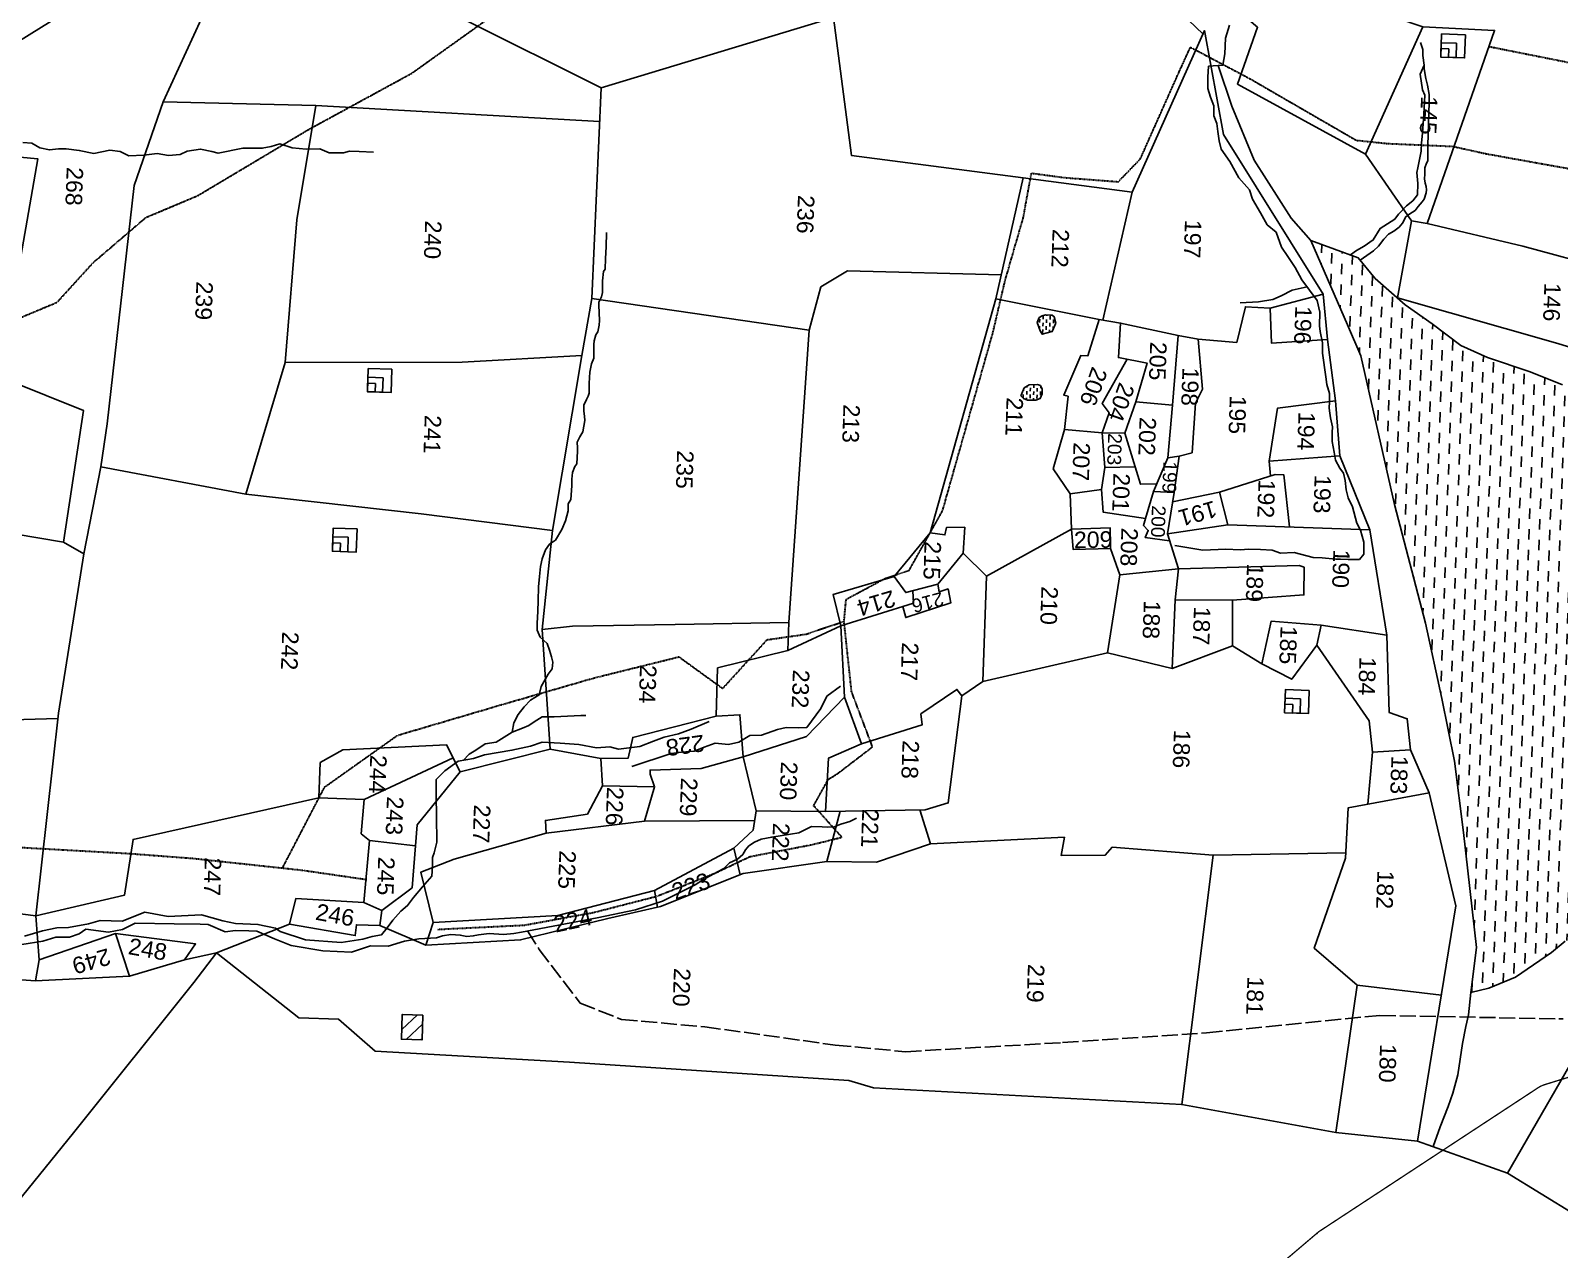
# Model space of a CAD drawing. Header units: inches. Extents: x 337143 to 343737, y 1590289 to 1599624.
# Drawn here: x 339695 to 340848, y 1595786 to 1596705 of the extents above; entities that cross this region are included whole.
import ezdxf

# ---------------------------------------------------------------- set-up
doc = ezdxf.new("R2010")
doc.units = ezdxf.units.IN
doc.header["$MEASUREMENT"] = 0
doc.linetypes.add('ACAD_ISO02W100', pattern=[15, 12, -3])
doc.linetypes.add('ACAD_ISO07W100', pattern=[3, 0, -3])
for name, color, linetype in [('BLOCK', 7, 'Continuous'), ('CARTTRACK', 30, 'ACAD_ISO02W100'), ('NALA', 4, 'Continuous'), ('SQUAREWELL', 5, 'Continuous'), ('SURVEY_BND', 7, 'Continuous'), ('VILLAGE_AREA', 1, 'Continuous'), ('WATER_BODY', 4, 'Continuous')]:
    doc.layers.add(name, color=color, linetype=linetype)
doc.layers.add('FOOTPATH', color=150, linetype='ACAD_ISO07W100', lineweight=30)
doc.styles.get("Standard").update_dxf_attribs({"font": 'arial.ttf'})

msp = doc.modelspace()

# ---------------------------------------------------------------- hatches: boundary and pattern name
at = {"layer": 'VILLAGE_AREA'}
h = msp.add_hatch(dxfattribs=at)
h.set_pattern_fill('ANSI31', color=256, scale=62.399649, angle=-1.972, style=0)
h.set_pattern_definition([(43.02798, (340385.863, 1600582.354), (-5.322342, 5.701928), [])])
h.paths.add_polyline_path([(339989.9, 1595944), (339990.5, 1595962.7), (339975, 1595963.2), (339974.3, 1595944.5)])
at = {"layer": 'WATER_BODY'}
h = msp.add_hatch(dxfattribs=at)
h.set_pattern_fill('DASH', color=256, scale=62.399649, angle=-91.972, style=0)
h.set_pattern_definition([(268.02798, (340385.863, 1600582.354), (7.526929, -8.063744), [7.799956, -7.799956])])
h.paths.add_polyline_path([(340936.9, 1596108.4), (340952.1, 1596128.5), (340965.8, 1596161.1), (340968.4, 1596177.7), (340975, 1596191), (340979, 1596209.3), (340985.5, 1596226.3), (340987.9, 1596237), (340990.3, 1596251.4), (340995.5, 1596272.1), (341000.9, 1596295.1), (341003.8, 1596308.5), (341003.7, 1596326.4), (340990.6, 1596354.3), (340978.4, 1596375.6), (340964.1, 1596388.4), (340947.2, 1596396.6), (340944.2, 1596402.1), (340923.3, 1596410.5), (340885.6, 1596425.1), (340873.8, 1596426.2), (340849.9, 1596438.1), (340825.5, 1596448), (340793.2, 1596458.8), (340773.2, 1596467.8), (340751.6, 1596484.3), (340731.3, 1596498.5), (340708.6, 1596518.5), (340695.8, 1596534.1), (340660, 1596547.1), (340687.7, 1596483.4), (340697.8, 1596460.1), (340723.1, 1596348), (340746.6, 1596258.4), (340758.8, 1596201.5), (340768.4, 1596154.3), (340775.1, 1596100.5), (340785.1, 1596013.8), (340780.6, 1595979.8), (340794.2, 1595983), (340814.4, 1595991.4), (340841.5, 1596009.9), (340851.9, 1596018.4), (340867.7, 1596027.7), (340882.2, 1596048.8), (340899.2, 1596062.2), (340906.9, 1596072), (340922, 1596088)])
h.paths.add_polyline_path([(340862.4, 1596317.6), (340857.7, 1596181.4), (340877.3, 1596180.7), (340882, 1596316.9)], flags=24)
h.paths.add_polyline_path([(340923.5, 1596252.2), (340920.9, 1596176.2), (340940, 1596175.6), (340942.6, 1596251.5)], flags=24)
h = msp.add_hatch(dxfattribs=at)
h.set_pattern_fill('DASH', color=256, scale=20.799883, angle=-91.972, style=0)
h.set_pattern_definition([(268.02798, (340385.863, 1600582.3543), (2.5089762, -2.6879148), [2.5999854, -2.5999854])])
h.paths.add_polyline_path([(340465.1, 1596478.5), (340467.8, 1596484.7), (340466.6, 1596489.6), (340464.9, 1596490.8), (340463.3, 1596490.8), (340459.9, 1596491), (340457.5, 1596490.3), (340455.2, 1596488.9), (340453.8, 1596485.2), (340456, 1596479), (340457.5, 1596476.4)])
h.paths.add_polyline_path([(340452.6, 1596426.5), (340456.1, 1596427.9), (340457.5, 1596431.4), (340457.5, 1596434.8), (340456.2, 1596437.6), (340453.9, 1596438.5), (340447.7, 1596438.3), (340443.8, 1596435.8), (340441.5, 1596430), (340443.5, 1596427.9), (340446.4, 1596426.7), (340449.3, 1596426.6)])

# ---------------------------------------------------------------- linework, layer by layer
at = {"layer": 'BLOCK', "color": 1, "const_width": 1}
msp.add_lwpolyline([(341027.8, 1595969.5), (340836.5, 1595910.3, 0.070384), (340831.4, 1595907.9), (340667.1, 1595800, 0.030878), (340665.2, 1595798.6), (340506.6, 1595663.8, 0.064773), (340503.2, 1595660), (340415.8, 1595534.4, 0.035877), (340414.3, 1595531.9), (340402.9, 1595509, -0.043724), (340401.1, 1595506.1), (340315.7, 1595391.2, 0.03548), (340314.2, 1595388.8), (340233.6, 1595240.2, 0.128082), (340231.2, 1595230.4), (340232.1, 1595153.2)], format="xyb", dxfattribs=at)
at = {"layer": 'BLOCK', "color": 2}
msp.add_point((340664.7, 1595798.2), dxfattribs=at)
at = {"layer": 'CARTTRACK'}
msp.add_lwpolyline([(340069.4, 1596026.3), (340078.2, 1596012.3), (340109.1, 1595971.8), (340140.3, 1595959.4), (340203.1, 1595953.9), (340301.4, 1595940.1), (340354.4, 1595935.1), (340472.9, 1595942), (340581.4, 1595949.3), (340712.2, 1595962.5), (340850.4, 1595959.8)], dxfattribs=at)
at = {"layer": 'FOOTPATH', "ltscale": 0.002}
for points in [[(339491.9, 1596335.7), (339517.3, 1596401.6), (339549.7, 1596443.6), (339585.7, 1596451.3), (339613.7, 1596460.3), (339628.8, 1596471.9), (339670.6, 1596482), (339714.8, 1596500.5), (339742.1, 1596530.5), (339781.6, 1596564.4), (339820.9, 1596581), (339905, 1596631.2), (339982.1, 1596673.2), (340046.6, 1596719.3)], [(340001.7, 1596027.4), (340067, 1596030.6), (340119, 1596040.1), (340166.9, 1596052.4), (340211, 1596069.9), (340237.1, 1596082.3), (340283.8, 1596091.3), (340306.5, 1596096.9), (340285.2, 1596120.7), (340296.3, 1596140.6), (340303.5, 1596145.1), (340329.6, 1596165.1), (340313.8, 1596206.7), (340308.1, 1596259.8), (340309.7, 1596276.4), (340339.1, 1596292.2), (340357.2, 1596298.2), (340382.4, 1596343.2), (340420.3, 1596477.3), (340429.7, 1596517.4), (340443.2, 1596564), (340449.4, 1596597.9), (340473.3, 1596594.6), (340514.9, 1596591.4), (340531.5, 1596608.6), (340561.1, 1596675), (340569.3, 1596692.9), (340614.4, 1596669), (340694.3, 1596622.7), (340718.3, 1596620.2), (340767.2, 1596618.1), (340791.9, 1596612.6), (340948.7, 1596584.4)], [(340794.5, 1596693.4), (340885.1, 1596675.3), (340983, 1596675.2), (341008.4, 1596679), (341027.9, 1596679.9)], [(339884.7, 1596073.7), (339916.5, 1596134.8), (339971.4, 1596173.8), (340049.1, 1596196.7), (340119.6, 1596217.1), (340183.6, 1596233), (340216.6, 1596209.1), (340250.1, 1596245.9), (340279.4, 1596250.1), (340308.1, 1596259.8)], [(339446.7, 1596083.3), (339521.5, 1596084.7), (339591.6, 1596092.8), (339673.3, 1596090), (339768.3, 1596084.7), (339816.9, 1596081), (339900.2, 1596072), (339948.2, 1596065)]]:
    msp.add_lwpolyline(points, dxfattribs=at)
at = {"layer": 'NALA'}
for points in [[(340582.8, 1596678.5), (340593.6, 1596679.4), (340595.3, 1596687.9), (340595.7, 1596699.6), (340598.8, 1596709.4)], [(340742.7, 1596696.5), (340744.5, 1596691.1), (340744.6, 1596686.6), (340745.5, 1596679.4)], [(340557.5, 1596316.9), (340578.6, 1596313.4), (340596, 1596314.2), (340606.9, 1596313.8), (340613.2, 1596314.3), (340622.2, 1596314), (340630.8, 1596313.4), (340637.1, 1596311.3), (340647.4, 1596311.7), (340661.8, 1596308), (340668.6, 1596307.7), (340678.9, 1596306.7), (340682.5, 1596306.6), (340688.2, 1596306.4), (340695, 1596306.4), (340696.7, 1596306.5), (340699.9, 1596310.4), (340700.1, 1596316), (340699.9, 1596319.4), (340697.6, 1596328.6), (340694.7, 1596333.9), (340691.4, 1596346.2), (340688.3, 1596353), (340686.7, 1596359.1), (340685.9, 1596366.1), (340684.8, 1596371.5), (340681.9, 1596375.4), (340678.6, 1596381.3), (340677.7, 1596387.4), (340676.2, 1596395.5), (340676.1, 1596402.2), (340676.3, 1596406.5), (340675, 1596413.4), (340674.5, 1596416.9), (340674, 1596420.6), (340674.1, 1596425.4), (340674.2, 1596431.7), (340672.2, 1596438.4), (340671.3, 1596444.2), (340668.8, 1596462.1), (340668.8, 1596469.9), (340667, 1596478.4), (340666.6, 1596482.8), (340666.8, 1596492.9), (340664.9, 1596501.7), (340653.3, 1596517.3), (340648.2, 1596526.7), (340642.8, 1596535.1), (340638, 1596542.1), (340633.9, 1596553.3), (340627.2, 1596558.9), (340622.1, 1596568), (340616, 1596578.2), (340613.8, 1596585.3), (340605.7, 1596594.4), (340599, 1596606.6), (340592.5, 1596616), (340591, 1596622.3), (340589.9, 1596629.4), (340589.1, 1596635.3), (340586.9, 1596641), (340586.8, 1596648.7), (340584.5, 1596655.3), (340582.3, 1596661.8), (340582.5, 1596670.2), (340582.8, 1596678.5)], [(340697.2, 1596532.3), (340707.2, 1596539.3), (340711.2, 1596542.9), (340715, 1596548), (340718.5, 1596551.9), (340722.7, 1596554.2), (340726.6, 1596557.1), (340729.2, 1596560.1), (340731.6, 1596565), (340734.7, 1596567.3), (340738.7, 1596569.7), (340741, 1596572.6), (340744, 1596576.2), (340745.6, 1596578.3), (340747.1, 1596583.1), (340747.2, 1596585.4), (340747.1, 1596587.8), (340746.3, 1596590.4), (340745.7, 1596593.6), (340745.9, 1596597.1), (340746, 1596601.9), (340747.2, 1596605.5), (340748.2, 1596607.1), (340748.4, 1596611.7), (340748.3, 1596615.7), (340748.2, 1596618.8), (340749.4, 1596651.4), (340749.4, 1596657.1), (340748, 1596664.2), (340746.7, 1596669.2), (340745.5, 1596676.5), (340745.5, 1596679.4), (340742.6, 1596672.5), (340744.2, 1596660.8), (340746, 1596656.6), (340745.2, 1596642.4), (340744.3, 1596628), (340743.6, 1596620.8), (340743.3, 1596614.4), (340741.2, 1596604.3), (340740.7, 1596602), (340739.9, 1596598.3), (340740.8, 1596590.1), (340740.5, 1596581.5), (340737, 1596577), (340732.2, 1596573.1), (340726.2, 1596566.9), (340723.4, 1596563.2), (340712.3, 1596556.2), (340707.1, 1596547.5), (340700.2, 1596542.9), (340694.5, 1596539.4), (340689.9, 1596536.3)], [(339689, 1596621.1), (339695.8, 1596620.5), (339701.7, 1596616.9), (339709, 1596615.4), (339715.8, 1596616.3), (339721.6, 1596616.1), (339731.4, 1596615), (339742.5, 1596612.8), (339754.5, 1596615.1), (339762.3, 1596614.3), (339768.8, 1596611), (339780.1, 1596611.4), (339790.3, 1596612.6), (339798.8, 1596611.1), (339807.6, 1596611.9), (339812.9, 1596614.4), (339822.9, 1596616), (339831.4, 1596614.2), (339836.3, 1596613), (339854.9, 1596616.8), (339863.7, 1596616.7), (339869.4, 1596616.7), (339876.2, 1596617.9), (339882.8, 1596620), (339892, 1596617), (339902.6, 1596615.9), (339912.9, 1596616.1), (339919.8, 1596613.3), (339930.6, 1596613.3), (339935.1, 1596614.4), (339942.4, 1596614.2), (339953.2, 1596613.8)], [(340021, 1596154.9), (340025.5, 1596159.5), (340030.4, 1596162.7), (340037.6, 1596167.3), (340045.7, 1596168.5), (340057.9, 1596176.1), (340059.2, 1596183.1), (340062.5, 1596189.4), (340066.9, 1596195.2), (340071.7, 1596200.2), (340078.3, 1596204.3), (340079.8, 1596210.5), (340085, 1596219.9), (340087.9, 1596223.9), (340088.5, 1596229), (340087.5, 1596232.9), (340085.9, 1596237.9), (340084.3, 1596243.1), (340079, 1596247.8), (340079, 1596247.8), (340076.7, 1596253.2), (340076.8, 1596258.2), (340077.1, 1596267.5), (340077.4, 1596275.2), (340077.8, 1596285.8), (340078.4, 1596293.7), (340079.3, 1596301.2), (340080.4, 1596306.8), (340083.1, 1596313.8), (340086, 1596318), (340090.6, 1596321.1), (340095.2, 1596329.1), (340098, 1596335.6), (340100, 1596343.2), (340100.2, 1596348.5), (340102.2, 1596351.7), (340102.6, 1596358.4), (340102.8, 1596362.3), (340102.9, 1596367.1), (340103.4, 1596372), (340105.2, 1596376.5), (340106.7, 1596378.7), (340107.2, 1596388.2), (340107.1, 1596390.7), (340106.9, 1596394.9), (340108.8, 1596398.9), (340111.1, 1596402.8), (340112.6, 1596411.3), (340112.3, 1596414.5), (340111.8, 1596418.2), (340111.8, 1596422.8), (340113.9, 1596427.1), (340115.2, 1596429.6), (340115.8, 1596432), (340115.9, 1596435.6), (340116, 1596439.3), (340116.2, 1596443.8), (340116.3, 1596447.8), (340117.7, 1596454), (340117.7, 1596454), (340119.4, 1596458.4), (340119.4, 1596462.3), (340119.5, 1596468.7), (340119.6, 1596471.3), (340121, 1596475.9), (340122.5, 1596478.1), (340123.5, 1596483.2), (340123.6, 1596486.8), (340123.1, 1596498.4), (340123.1, 1596500.6), (340125.2, 1596504.6), (340126, 1596507.9), (340125.9, 1596516.6), (340126.8, 1596523.7), (340128, 1596525.4), (340128.3, 1596533.6), (340128.8, 1596542.4), (340129.1, 1596553)], [(340606.9, 1596500), (340620.7, 1596500.8), (340631.3, 1596502.6), (340637.7, 1596505.3), (340645.9, 1596509.5), (340657.2, 1596512.1)], [(340148.1, 1596150.3), (340177.7, 1596160), (340185.6, 1596161.1), (340195, 1596161.9), (340202.6, 1596164.8), (340210.8, 1596167.8), (340220.9, 1596166.9), (340228.8, 1596168.5), (340237, 1596173.6), (340245.9, 1596173.8), (340258, 1596178.2), (340264.5, 1596179.7), (340273.9, 1596179.4), (340280, 1596179.7), (340290.6, 1596194.1), (340295.1, 1596203.2), (340305.4, 1596210.8)], [(339690.1, 1596022.3), (339703.8, 1596026.2), (339714.6, 1596028.6), (339723.4, 1596028.9), (339738.3, 1596031.6), (339747.2, 1596034), (339763.7, 1596033.7), (339781, 1596040.3), (339798.6, 1596037.2), (339823.5, 1596038.4), (339839.8, 1596033.9), (339849.3, 1596031.7), (339866.1, 1596031.1), (339879.4, 1596028.4), (339882.9, 1596025.8), (339902.1, 1596019.6), (339928.8, 1596017.6), (339945.2, 1596019.9), (339952.3, 1596022.1), (339959.4, 1596023.3), (339963.5, 1596028.5), (339967.9, 1596034.3), (339973.8, 1596041.2), (339979, 1596045.3), (339983.5, 1596051.5), (339990.2, 1596059.4), (339997.4, 1596067.6), (339997.7, 1596075), (339997.9, 1596081.6), (339999.1, 1596085.1), (340001.1, 1596093.2), (340000.9, 1596112.7), (340000.5, 1596128.1), (340000.5, 1596140.4), (340007, 1596146.9), (340017.1, 1596154.2), (340028.6, 1596156.3), (340036.9, 1596159), (340057.7, 1596162.5), (340071.7, 1596165.5), (340080.5, 1596168.6), (340094.1, 1596167.9), (340108, 1596166.8), (340121.5, 1596164.4), (340131.5, 1596165.1), (340138.1, 1596163.3), (340154, 1596165.4), (340164.4, 1596169.4), (340172.5, 1596172.3), (340183.4, 1596174.9), (340192.9, 1596178.3), (340206.5, 1596184.3)], [(340057.9, 1596176.1), (340065.7, 1596179.2), (340070.4, 1596181.3), (340074.5, 1596184), (340080.6, 1596187.8), (340089.6, 1596187.8), (340109.6, 1596188.8), (340113.4, 1596188.7)], [(339688.1, 1596015.9), (339704, 1596018.5), (339713.8, 1596021.4), (339724, 1596021.6), (339731.4, 1596024.1), (339736.3, 1596027.6), (339753.4, 1596025.3), (339764.1, 1596027.3), (339773.6, 1596032), (339802.9, 1596031.5), (339822.6, 1596031.3), (339828.6, 1596031.1), (339841.5, 1596025.6), (339849.3, 1596026.5), (339859.2, 1596026.3), (339865.4, 1596026.1), (339878.6, 1596020.2), (339891.3, 1596015.3), (339915.1, 1596011.1), (339936.8, 1596010.3), (339951, 1596015.1), (339964.4, 1596014.6), (339976.7, 1596018.5), (339987.4, 1596020.2), (340000.8, 1596021.1), (340005.4, 1596022.4), (340011.5, 1596023.5), (340018.7, 1596023.1), (340023.7, 1596022.1), (340028.5, 1596022.4), (340032.5, 1596023.3), (340040.5, 1596024.3), (340051.2, 1596023.4), (340059.1, 1596024.3), (340064.9, 1596025.4), (340121.9, 1596036.2), (340150.9, 1596042.1), (340171.3, 1596048.6), (340195.8, 1596061), (340202.1, 1596064.9), (340209.4, 1596069), (340217.5, 1596073.4), (340221.7, 1596077.6), (340227.7, 1596080.4), (340231.7, 1596083.9), (340233.9, 1596087.4), (340236.3, 1596090.4), (340240.5, 1596093.3), (340245.6, 1596095.4), (340253.6, 1596097), (340267.8, 1596099.3), (340274, 1596100.1), (340283.6, 1596105.1), (340291.5, 1596104.7), (340295.8, 1596104.5), (340300.6, 1596104.7), (340305.7, 1596106.7), (340312.5, 1596108.8), (340317.4, 1596111.2)], [(340752.3, 1595863.5), (340757.6, 1595878.5), (340763.7, 1595893.8), (340767.1, 1595903.9), (340770.9, 1595917.7), (340774.3, 1595941.2), (340777, 1595954), (340778.9, 1595963), (340780.6, 1595979.8)]]:
    msp.add_lwpolyline(points, dxfattribs=at)
at = {"layer": 'SQUAREWELL'}
for points in [[(340776.6, 1596702.3), (340776, 1596684.8), (340758, 1596685.4), (340758.6, 1596702.9)], [(340770, 1596696), (340769.6, 1596685), (340758, 1596685.4), (340758.4, 1596696.3)], [(340764.1, 1596691.6), (340763.9, 1596685.2), (340758, 1596685.4), (340758.2, 1596691.9)], [(339967.2, 1596449.9), (339966.6, 1596432.4), (339948.7, 1596433), (339949.3, 1596450.5)], [(339960.6, 1596443.5), (339960.2, 1596432.6), (339948.7, 1596433), (339949, 1596443.9)], [(339954.8, 1596439.2), (339954.5, 1596432.8), (339948.7, 1596433), (339948.9, 1596439.4)], [(339940.9, 1596329.5), (339940.3, 1596312), (339922.3, 1596312.6), (339922.9, 1596330.1)], [(339934.3, 1596323.2), (339933.9, 1596312.2), (339922.3, 1596312.6), (339922.7, 1596323.5)], [(339928.4, 1596318.8), (339928.2, 1596312.4), (339922.3, 1596312.6), (339922.5, 1596319.1)], [(340658.9, 1596207.7), (340658.3, 1596190.2), (340640.3, 1596190.8), (340640.9, 1596208.3)], [(340652.3, 1596201.3), (340651.9, 1596190.4), (340640.3, 1596190.8), (340640.7, 1596201.7)], [(340646.4, 1596197), (340646.2, 1596190.6), (340640.3, 1596190.8), (340640.5, 1596197.2)]]:
    msp.add_lwpolyline(points, close=True, dxfattribs=at)
at = {"layer": 'SURVEY_BND'}
for points in [[(340760.2, 1596883.4), (340729.4, 1596743.7), (340723.6, 1596715.2), (340744.5, 1596708.3), (340701.2, 1596612.2), (340604.7, 1596665.1), (340619.9, 1596708), (340591.8, 1596731.8), (340636.4, 1596830.7), (340664, 1596928.9)], [(340124.9, 1596662.3), (340021.2, 1596714), (340023.4, 1596787.4), (340032, 1596813.6), (340261.4, 1596812.7), (340399.8, 1596861.3), (340487.6, 1596798.3), (340485.2, 1596792.5), (340578.8, 1596702.7)], [(341047.2, 1596839.1), (341010.8, 1596732.3), (340993.2, 1596686.4), (340958.4, 1596534.3), (340946, 1596508.7), (340820, 1596542.8), (340747.9, 1596559.8)], [(339719.6, 1596319.5), (339734.7, 1596418.8), (339623.1, 1596463.5), (339624.6, 1596490.1), (339639.1, 1596506.6), (339681.3, 1596500.2), (339700.2, 1596608.8), (339623.9, 1596615.6), (339660.3, 1596681.7), (339767.4, 1596748.3), (339869.9, 1596815.5)], [(339794.7, 1596651.6), (339869.9, 1596815.5), (340023.4, 1596787.4)], [(340117.9, 1596503.3), (340124.9, 1596662.3), (340300.1, 1596715.3), (340313.8, 1596611.1), (340443.2, 1596594.4)], [(340525.3, 1596583.5), (340579.9, 1596705.4), (340594.2, 1596627.1), (340669.4, 1596506.5)], [(340701.2, 1596612.2), (340736, 1596562), (340747.9, 1596559.8), (340798.6, 1596705.5), (340744.5, 1596708.3)], [(339909.8, 1596648.9), (339794.7, 1596651.6), (339772.9, 1596588.5), (339752.4, 1596408.8), (339747.8, 1596376.2)], [(339886.7, 1596455.1), (339895.6, 1596562.6), (339909.8, 1596648.9), (340123.8, 1596636.9)], [(340422.5, 1596503.1), (340443.2, 1596594.4), (340525.3, 1596583.5), (340503.3, 1596487)], [(340736, 1596562), (340725.3, 1596503.7), (340846.2, 1596469.4), (340924.4, 1596445.2), (340946, 1596508.7)], [(340266.4, 1596259), (340281.7, 1596479.5), (340290.6, 1596512), (340310.8, 1596524.1), (340426.6, 1596521.2)], [(340678.6, 1596426.2), (340672.7, 1596472.5), (340630.5, 1596469.6), (340629.5, 1596495.9), (340669.4, 1596506.5), (340672.7, 1596472.5)], [(340088.2, 1596328.3), (340110.4, 1596460.2), (340117.9, 1596503.3), (340281.7, 1596479.5)], [(340500.4, 1596487.5), (340422.5, 1596503.1), (340373.1, 1596326.6), (340384.2, 1596325), (340385.4, 1596330.6), (340399.1, 1596330.7), (340397.9, 1596311.1), (340415.6, 1596293.8), (340479.5, 1596329.2)], [(340629.5, 1596495.9), (340610.8, 1596497.1), (340604.2, 1596470.2), (340575.2, 1596472.6), (340578.5, 1596434.8), (340573.2, 1596424.3), (340570.5, 1596387), (340560.9, 1596384.3), (340557, 1596357)], [(340516.6, 1596484.8), (340500.4, 1596487.5), (340492, 1596460.1), (340486.6, 1596460.3), (340473.8, 1596430.5), (340477, 1596429.6), (340474.2, 1596404.6), (340502.6, 1596401.9)], [(340560, 1596475.5), (340516.6, 1596484.8), (340515, 1596458.8), (340536.6, 1596454.6), (340528, 1596425.3), (340555.8, 1596422.9)], [(340552.3, 1596383), (340555.8, 1596422.9), (340560, 1596475.5), (340575.2, 1596472.6)], [(339857, 1596355.8), (339886.7, 1596455.1), (340020.1, 1596455.4), (340110.4, 1596460.2)], [(340502.6, 1596401.9), (340508, 1596417.1), (340502.8, 1596424), (340521.5, 1596457.5)], [(340528, 1596425.3), (340519.9, 1596401.7), (340531.6, 1596363.2), (340543.9, 1596363.5)], [(340682, 1596384.6), (340678.6, 1596426.2), (340635, 1596420.7), (340628.7, 1596380.7)], [(340474.2, 1596404.6), (340465.9, 1596374.7), (340478.6, 1596355.9)], [(340504.7, 1596375.7), (340502.6, 1596401.9), (340519.9, 1596401.7)], [(340541.5, 1596357.8), (340552.3, 1596383), (340560.9, 1596384.3)], [(340629.7, 1596369.5), (340628.7, 1596380.7), (340682, 1596384.6), (340704.5, 1596328.9)], [(339698.8, 1596037.5), (339715.7, 1596190.5), (339734.9, 1596310.6), (339747.8, 1596376.2), (339857, 1596355.8), (339989.2, 1596340.9), (340088.2, 1596328.3), (340080.4, 1596253.7), (340086.4, 1596163.3)], [(340527.7, 1596376.3), (340504.7, 1596375.7), (340502.2, 1596359.2)], [(340591.3, 1596357.3), (340633.1, 1596370.5), (340639.6, 1596370.3), (340644.1, 1596331)], [(340516.1, 1596294.8), (340508.9, 1596314.7), (340508.8, 1596330.3), (340479.5, 1596329.2), (340478.6, 1596355.9), (340502.2, 1596359.2), (340503.4, 1596342.2), (340535.4, 1596337.3), (340533.8, 1596332.1), (340537.5, 1596328.4), (340535.2, 1596322.9), (340553.6, 1596320.6)], [(340535.4, 1596337.3), (340541.5, 1596357.8), (340557, 1596357), (340552, 1596325.8)], [(340555.8, 1596349.8), (340591.3, 1596357.3), (340597.4, 1596332.6)], [(339629.6, 1596183.9), (339647.2, 1596262.6), (339622.9, 1596279.1), (339625.6, 1596335.4), (339719.6, 1596319.5), (339734.9, 1596310.6)], [(340717.4, 1596249.4), (340704.5, 1596328.9), (340597.4, 1596332.6), (340552, 1596325.8), (340560.3, 1596299.4), (340651.2, 1596301.9), (340655, 1596300.6), (340654.9, 1596279.7), (340600.9, 1596275.7), (340600.9, 1596241.4), (340623, 1596227.7), (340630.2, 1596260), (340667.9, 1596256.8)], [(340373.1, 1596326.6), (340345.8, 1596293.5), (340354.6, 1596281.4), (340378.7, 1596287.8), (340397.9, 1596311.1)], [(340479.5, 1596329.2), (340480.9, 1596313.9), (340508.9, 1596314.7)], [(340555.6, 1596224.2), (340506.7, 1596236.1), (340516.1, 1596294.8), (340560.3, 1596299.4), (340557.7, 1596276)], [(340305.7, 1596256.3), (340300, 1596280.1), (340345.8, 1596293.5)], [(340415.6, 1596293.8), (340412.8, 1596214.4), (340396.8, 1596203.6), (340393.2, 1596208.4), (340366, 1596189.9), (340367.1, 1596181.8), (340321.2, 1596167.3), (340308.4, 1596202.5), (340305.7, 1596256.3), (340360.4, 1596273.4), (340360, 1596282.8)], [(340352.5, 1596270.9), (340354.6, 1596262.6), (340388.6, 1596273.7), (340386.6, 1596284.2), (340379.8, 1596282.1), (340378.7, 1596287.8)], [(340600.9, 1596275.7), (340557.7, 1596276), (340555.6, 1596224.2), (340600.9, 1596241.4)], [(340124.8, 1596156.4), (340145.4, 1596156.6), (340148.8, 1596172.2), (340211.6, 1596188.3), (340212.7, 1596224.6), (340265.7, 1596237.8), (340266.4, 1596259), (340180.8, 1596257.5), (340103.4, 1596256.1), (340080.4, 1596253.7)], [(340265.7, 1596237.8), (340305.7, 1596256.3)], [(340706.5, 1596161.1), (340704.1, 1596184.7), (340664.7, 1596241.8), (340667.9, 1596256.8), (340717.4, 1596249.4), (340719.1, 1596191.1), (340732.7, 1596186.3), (340735.1, 1596162.9)], [(340664.7, 1596241.8), (340645.7, 1596216.1), (340623, 1596227.7)], [(340412.8, 1596214.4), (340506.7, 1596236.1)], [(340232.1, 1596157.6), (340279.7, 1596173), (340308.4, 1596202.5)], [(340321.2, 1596167.3), (340296.5, 1596156.6), (340294, 1596116.4), (340369.2, 1596117.6), (340386.7, 1596122.8), (340396.8, 1596203.6)], [(339459.9, 1596071.1), (339448.5, 1596087.9), (339484.7, 1596094.3), (339481.9, 1596103), (339554.7, 1596118.9), (339572.7, 1596123.2), (339575.4, 1596179.9), (339629.6, 1596183.9), (339715.3, 1596186.5)], [(340211.6, 1596188.3), (340229.6, 1596189.3), (340232.1, 1596157.6)], [(340018.7, 1596146.2), (340008.4, 1596166.5), (339930.3, 1596162.9), (339913, 1596153.2), (339912.2, 1596126.5)], [(339958, 1596030.3), (339959.5, 1596041.6), (339982.4, 1596058.8), (339986.2, 1596106.3), (340018.7, 1596146.2), (340086.4, 1596163.3), (340124.8, 1596156.4), (340126, 1596135.8), (340165.2, 1596134.9), (340162, 1596144.4), (340161.9, 1596147.5), (340200.4, 1596148.8), (340232.1, 1596157.6), (340241.8, 1596116.9)], [(340749.4, 1596130.5), (340735.1, 1596162.9), (340706.5, 1596161.1), (340703.1, 1596121.8)], [(339946.2, 1596125.4), (340013.3, 1596156.9)], [(339950.3, 1596094.5), (339944, 1596099.5), (339946.2, 1596125.4), (339912.2, 1596126.5), (339772, 1596095.3), (339765.5, 1596053.1), (339698.8, 1596037.5), (339701.1, 1596004.4), (339758.7, 1596024.2), (339819.2, 1596016.4), (339810.7, 1596004.4), (339834.9, 1596009.6)], [(340083.6, 1596099.9), (340082.9, 1596109.6), (340114.6, 1596114.2), (340126, 1596135.8)], [(340165.2, 1596134.9), (340157.6, 1596109)], [(340808.4, 1595843.4), (340740.5, 1595867.7), (340769.5, 1596045.2), (340749.4, 1596130.5), (340688.2, 1596119), (340686.1, 1596081), (340662.7, 1596013.1), (340695.1, 1595985.4), (340758.5, 1595977.7)], [(340229.8, 1596068.6), (340225.1, 1596088.6), (340239.7, 1596102.3), (340241.8, 1596116.9), (340294, 1596116.4)], [(340295.2, 1596078.5), (340305.1, 1596116.6)], [(340365.3, 1596117.6), (340373.3, 1596091.9), (340474.2, 1596096.9), (340471.8, 1596083.2), (340505.1, 1596083.4), (340510.2, 1596089.3), (340586.5, 1596083.4), (340686.4, 1596085.1)], [(340240.7, 1596109.6), (340157.6, 1596109), (340083.6, 1596099.9), (340014, 1596080.3), (339988.9, 1596070.5), (339998.3, 1596032.6), (340092.3, 1596037.9), (340165.2, 1596056.7), (340225.1, 1596088.6)], [(340562.7, 1595895.2), (340330.4, 1595907.8), (340330.4, 1595907.8), (340311.8, 1595913.4), (340101.1, 1595927.1), (339954.5, 1595935.5), (339926.9, 1595959.7), (339896.9, 1595960.7), (339834.9, 1596009.6), (339889.9, 1596031.4), (339939.6, 1596022.7), (339940.4, 1596030.9), (339958, 1596030.3), (339992.8, 1596015.5), (340064.2, 1596019.4), (340130, 1596035.5), (340169.6, 1596044.6), (340232, 1596069.5), (340295.2, 1596078.5), (340332.6, 1596078), (340373.3, 1596091.9)], [(339959.5, 1596041.6), (339945.9, 1596047.7), (339950.3, 1596094.5), (339984.9, 1596090.4)], [(340586.5, 1596083.4), (340562.7, 1595895.2), (340679, 1595874.1)], [(339542.2, 1596057.8), (339698.8, 1596037.5)], [(340165.2, 1596056.7), (340167.5, 1596044.1)], [(339945.9, 1596047.7), (339894.8, 1596050.7), (339889.9, 1596031.4)], [(341010.5, 1595722.3), (340859.1, 1595812.2), (340808.4, 1595843.4), (340870.5, 1595951), (340967.7, 1596029.3), (341081.4, 1596040.5)], [(339701.1, 1596004.4), (339698.4, 1595988.6), (339769.2, 1595992.2), (339758.7, 1596024.2)], [(339998.3, 1596032.6), (339992.8, 1596015.5)], [(339698.4, 1595988.6), (339559.2, 1595998.6), (339483.4, 1596003.4), (339456.3, 1596010.5), (339447.2, 1595858.3), (339445.9, 1595829.2), (339448, 1595693.2), (339490.8, 1595578), (339580.6, 1595693.1), (339727.1, 1595874), (339817.8, 1595987.4), (339834.9, 1596009.6)], [(339769.2, 1595992.2), (339810.7, 1596004.4)], [(340695.1, 1595985.4), (340679, 1595874.1), (340740.5, 1595867.7)]]:
    msp.add_lwpolyline(points, dxfattribs=at)
at = {"layer": 'VILLAGE_AREA'}
msp.add_lwpolyline([(339990.5, 1595962.7), (339989.9, 1595944), (339974.3, 1595944.5), (339975, 1595963.2)], close=True, dxfattribs=at)
at = {"layer": 'WATER_BODY'}
for points in [[(340590.2, 1596679.1), (340600.5, 1596648.3), (340617.3, 1596607.7), (340645.2, 1596563.9), (340660, 1596547.1)], [(340660, 1596547.1), (340687.7, 1596483.4), (340697.8, 1596460.1), (340723.1, 1596348), (340746.6, 1596258.4), (340758.8, 1596201.5), (340768.4, 1596154.3), (340775.1, 1596100.5), (340785.1, 1596013.8), (340780.6, 1595979.8), (340794.2, 1595983), (340814.4, 1595991.4), (340841.5, 1596009.9), (340851.9, 1596018.4)], [(340849.9, 1596438.1), (340825.5, 1596448), (340793.2, 1596458.8), (340773.2, 1596467.8), (340751.6, 1596484.3), (340731.3, 1596498.5), (340708.6, 1596518.5), (340695.8, 1596534.1), (340660, 1596547.1)], [(340456, 1596479), (340453.8, 1596485.2), (340455.2, 1596488.9), (340457.5, 1596490.3), (340459.9, 1596491), (340463.3, 1596490.8), (340464.9, 1596490.8), (340466.6, 1596489.6), (340467.8, 1596484.7), (340465.1, 1596478.5), (340457.5, 1596476.4), (340456, 1596479)], [(340441.5, 1596430), (340443.8, 1596435.8), (340447.7, 1596438.3), (340453.9, 1596438.5), (340456.2, 1596437.6), (340457.5, 1596434.8), (340457.5, 1596431.4), (340456.1, 1596427.9), (340452.6, 1596426.5), (340449.3, 1596426.6), (340446.4, 1596426.7), (340443.5, 1596427.9), (340441.5, 1596430)]]:
    msp.add_lwpolyline(points, dxfattribs=at)

# ---------------------------------------------------------------- texts
at = {"layer": 'SURVEY_BND'}
for s, height, rotation, p in [('145', 12.48, 268.028, (340743.2, 1596656.2)), ('268', 12.48, 268.028, (339722, 1596602.6)), ('236', 12.48, 268.028, (340273.4, 1596581.5)), ('240', 12.48, 268.028, (339992.3, 1596562.3)), ('212', 12.48, 268.028, (340465.4, 1596555.9)), ('197', 12.48, 268.028, (340565.2, 1596562.9)), ('239', 12.48, 268.028, (339819.8, 1596516.3)), ('146', 12.48, 268.028, (340836.2, 1596515.3)), ('196', 12.48, 268.028, (340648.4, 1596497.9)), ('205', 12.48, 268.028, (340539, 1596470.8)), ('206', 12.48, 250.3968, (340495.3, 1596452.6)), ('198', 12.48, 268.028, (340563.3, 1596451.5)), ('204', 12.48, 250.3968, (340515.8, 1596440.8)), ('211', 12.48, 268.028, (340430.7, 1596428.9)), ('195', 12.48, 268.028, (340599, 1596430.3)), ('241', 12.48, 268.028, (339992, 1596415.6)), ('213', 12.48, 268.028, (340307.7, 1596423.6)), ('202', 12.48, 268.028, (340531, 1596414)), ('194', 12.48, 268.028, (340650.8, 1596418)), ('207', 12.48, 268.028, (340481.2, 1596394.9)), ('203', 10.4, 268.028, (340507.3, 1596401.9)), ('235', 12.48, 268.028, (340182.3, 1596389)), ('199', 10.4, 268.028, (340548.9, 1596380.7)), ('201', 12.48, 268.028, (340511.3, 1596371.7)), ('193', 12.48, 268.028, (340663, 1596370.4)), ('192', 12.48, 268.028, (340620.7, 1596366.9)), ('200', 10.4, 268.028, (340540.3, 1596347.4)), ('191', 12.48, 195.6971, (340587.1, 1596351)), ('209', 12.48, 0.8938, (340481.5, 1596314.9)), ('208', 12.48, 268.028, (340517.3, 1596330.5)), ('215', 12.48, 268.028, (340368.9, 1596320.4)), ('190', 12.48, 268.028, (340677.1, 1596314.2)), ('189', 12.48, 268.028, (340612, 1596303.6)), ('214', 12.48, 196.4826, (340344.6, 1596283.5)), ('216', 10.4, 194.653, (340381.6, 1596282.1)), ('210', 12.48, 268.028, (340457, 1596286.4)), ('188', 12.48, 268.028, (340534.2, 1596275.7)), ('187', 12.48, 268.028, (340572, 1596271.1)), ('185', 12.48, 268.028, (340637.3, 1596256.6)), ('242', 12.48, 268.028, (339884.5, 1596252.2)), ('217', 12.48, 268.028, (340351.8, 1596244.1)), ('184', 12.48, 268.028, (340696.8, 1596233.2)), ('234', 12.48, 268.028, (340154.3, 1596227.1)), ('232', 12.48, 268.028, (340269.6, 1596223.5)), ('228', 12.48, 187.8212, (340202, 1596174.3)), ('186', 12.48, 268.028, (340556.9, 1596178.2)), ('218', 12.48, 268.028, (340352.3, 1596170.2)), ('244', 12.48, 268.028, (339950.9, 1596159.2)), ('230', 12.48, 268.028, (340260.6, 1596154.1)), ('183', 12.48, 268.028, (340720.9, 1596158.6)), ('229', 12.48, 268.028, (340185.2, 1596141.9)), ('243', 12.48, 268.028, (339963.5, 1596127.8)), ('226', 12.48, 268.028, (340129.4, 1596135)), ('227', 12.48, 268.028, (340029.1, 1596121.7)), ('221', 12.48, 268.028, (340321.9, 1596118.4)), ('222', 12.48, 268.028, (340254.6, 1596107.9)), ('247', 12.48, 268.028, (339826.2, 1596081.9)), ('245', 12.48, 268.028, (339956.9, 1596082.3)), ('225', 12.48, 268.028, (340093.5, 1596087.1)), ('223', 12.48, 19.0874, (340180.9, 1596049.4)), ('182', 12.48, 268.028, (340710.3, 1596072)), ('246', 12.48, 349.4876, (339908.9, 1596034.8)), ('224', 12.48, 12.0795, (340090.6, 1596024.9)), ('249', 12.48, 196.0166, (339752.9, 1596013.3)), ('248', 12.48, 350.112, (339767.7, 1596008.8)), ('219', 12.48, 268.028, (340446.8, 1596001.4)), ('220', 12.48, 268.028, (340179.9, 1595998.4)), ('181', 12.48, 268.028, (340612.3, 1595992.1)), ('180', 12.48, 268.028, (340712.3, 1595941.1))]:
    msp.add_text(s, height=height, rotation=rotation, dxfattribs=at).set_placement(p)

doc.saveas('drawing.dxf')
